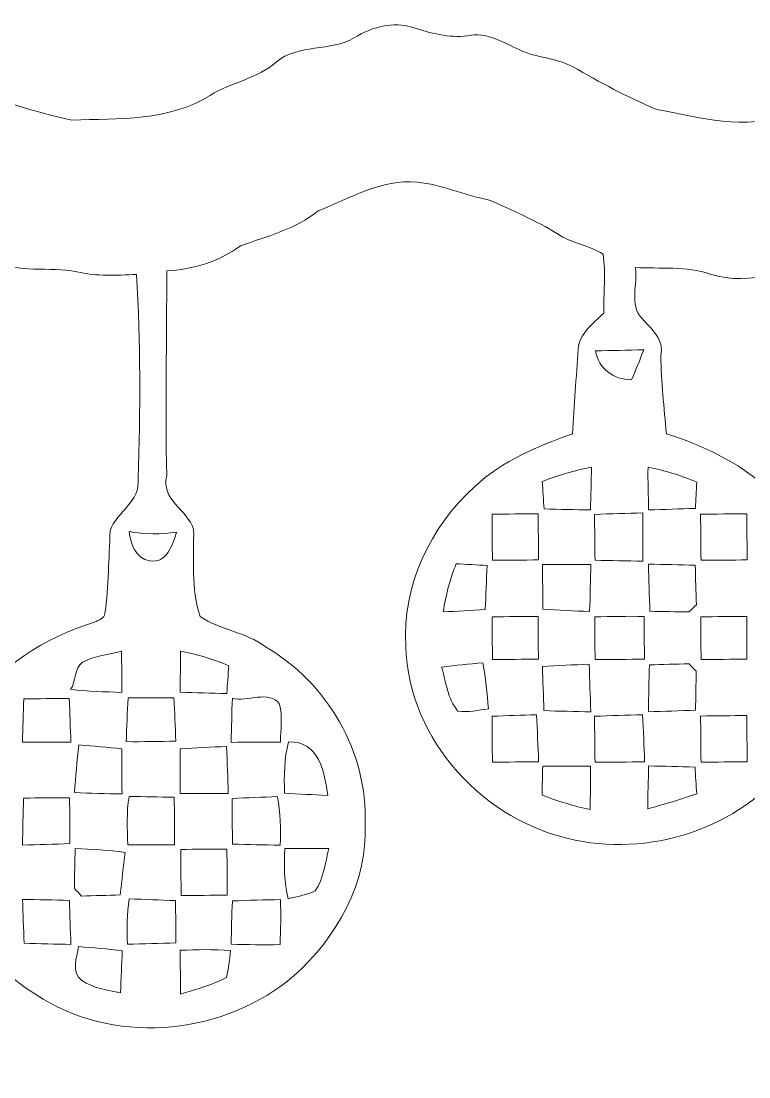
# Model space of a CAD drawing. Header units: centimetres. Extents: x -14.6 to 14.6, y -16.4 to 16.4.
# Drawn here: x -7.54 to -0.04, y 5.47 to 16.35 of the extents above; entities that cross this region are included whole.
import ezdxf

# ---------------------------------------------------------------- set-up
doc = ezdxf.new("R2010")
doc.units = ezdxf.units.CM
doc.header["$MEASUREMENT"] = 0
doc.layers.add('Layer 1', color=7, linetype='Continuous')

msp = doc.modelspace()

# ---------------------------------------------------------------- linework, layer by layer
at = {"layer": 'Layer 1', "color": 251, "lineweight": 9}
for points, knots in [([(-4.10456, 16.1846), (-3.92746, 16.29361), (-3.70768, 16.35499), (-3.50342, 16.29008), (-3.50342, 16.29008), (-3.32104, 16.23011), (-3.13301, 16.17931), (-2.93863, 16.20365), (-2.93863, 16.20365), (-2.73895, 16.24881), (-2.57068, 16.13415), (-2.39958, 16.05725), (-2.39958, 16.05725), (-2.22637, 15.97576), (-2.02458, 15.97717), (-1.85525, 15.88544), (-1.85525, 15.88544), (-1.57338, 15.72564), (-1.28763, 15.56794), (-0.98776, 15.44482), (-0.98776, 15.44482), (-0.55279, 15.36686), (-0.06349, 15.21023), (0.36126, 15.41166), (0.36126, 15.41166), (0.60573, 15.48575), (0.86714, 15.49562), (1.10703, 15.59123), (1.10703, 15.59123), (1.36138, 15.66919), (1.55012, 15.88192), (1.81188, 15.94295), (1.81188, 15.94295), (2.0306, 15.98316), (2.22145, 16.10064), (2.42854, 16.17437), (2.42854, 16.17437), (2.59152, 16.22976), (2.7672, 16.21035), (2.92983, 16.1652), (2.92983, 16.1652), (3.10305, 16.11546), (3.27556, 16.20682), (3.44877, 16.20824), (3.44877, 16.20824), (3.61563, 16.22376), (3.75604, 16.10911), (3.9102, 16.06395), (3.9102, 16.06395), (4.12751, 16.00468), (4.37305, 16.02585), (4.56637, 15.89109), (4.56637, 15.89109), (4.70042, 15.82159), (4.79638, 15.69177), (4.94314, 15.64485), (4.94314, 15.64485), (5.42538, 15.49174), (5.90163, 15.20635), (6.42445, 15.29207), (6.42445, 15.29207), (6.84496, 15.25044), (7.24889, 15.40284), (7.60943, 15.60463), (7.60943, 15.60463), (7.92552, 15.68013), (8.11249, 15.98069), (8.42082, 16.0703), (8.42082, 16.0703), (8.62684, 16.11651), (8.85191, 16.09006), (9.04559, 16.18919), (9.04559, 16.18919), (9.25337, 16.29079), (9.50138, 16.30772), (9.71093, 16.20118), (9.71093, 16.20118), (9.95399, 16.07912), (10.24362, 16.21564), (10.4828, 16.08018), (10.4828, 16.08018), (10.69271, 15.95177), (10.93224, 15.90908), (11.16649, 15.85264), (11.16649, 15.85264), (11.46811, 15.66813), (11.78702, 15.51291), (12.1144, 15.37921), (12.1144, 15.37921), (12.482, 15.31677), (12.85347, 15.17283), (13.23094, 15.2642), (13.23094, 15.2642), (13.46448, 15.39544), (13.74917, 15.50974), (14.01482, 15.39402), (14.01482, 15.39402), (14.38876, 15.2388), (14.63182, 14.7943), (14.50941, 14.39919), (14.50941, 14.39919), (14.42333, 14.06441), (14.10689, 13.7716), (13.74529, 13.80652), (13.74529, 13.80652), (13.58866, 13.82099), (13.43908, 13.77901), (13.30432, 13.70422), (13.30432, 13.70422), (13.11453, 13.60474), (12.88522, 13.59627), (12.68731, 13.676), (12.68731, 13.676), (12.42837, 13.78148), (12.14686, 13.70634), (11.87769, 13.74267), (11.87769, 13.74267), (11.88051, 12.92176), (11.86887, 12.10049), (11.87522, 11.27922), (11.87522, 11.27922), (11.79831, 11.00723), (12.09888, 10.88517), (12.15779, 10.65763), (12.15779, 10.65763), (12.15391, 10.35107), (12.17296, 10.04556), (12.22129, 9.74217), (12.22129, 9.74217), (12.77269, 9.59118), (13.30115, 9.27157), (13.60171, 8.7738), (13.60171, 8.7738), (14.12559, 8.03437), (14.02681, 6.94253), (13.41756, 6.28178), (13.41756, 6.28178), (12.96354, 5.7385), (12.22376, 5.46686), (11.52456, 5.53565), (11.52456, 5.53565), (10.48951, 5.59739), (9.55182, 6.50826), (9.53172, 7.55777), (9.53172, 7.55777), (9.45058, 8.57977), (10.26055, 9.53262), (11.24339, 9.733), (11.24339, 9.733), (11.2755, 10.02475), (11.31183, 10.3172), (11.30584, 10.61106), (11.30584, 10.61106), (11.30689, 10.85342), (11.63427, 10.95185), (11.58665, 11.21043), (11.58665, 11.21043), (11.61275, 12.10331), (11.58559, 12.9969), (11.5937, 13.88978), (11.5937, 13.88978), (11.12169, 13.99244), (10.75021, 14.32052), (10.30218, 14.48351), (10.30218, 14.48351), (9.99315, 14.54842), (9.69258, 14.68036), (9.36979, 14.65072), (9.36979, 14.65072), (9.11897, 14.6733), (8.90659, 14.51631), (8.68858, 14.4193), (8.68858, 14.4193), (8.48679, 14.31876), (8.34003, 14.11626), (8.11108, 14.07076), (8.11108, 14.07076), (7.92622, 14.03371), (7.71174, 13.99985), (7.58438, 13.84498), (7.58438, 13.84498), (7.50959, 13.67071), (7.56004, 13.46715), (7.53711, 13.28336), (7.53711, 13.28336), (7.66799, 13.16729), (7.85673, 13.03782), (7.8345, 12.83568), (7.8345, 12.83568), (7.8024, 12.56545), (7.79534, 12.27688), (7.8853, 12.019), (7.8853, 12.019), (8.3425, 11.86766), (8.79829, 11.64364), (9.10591, 11.26053), (9.10591, 11.26053), (9.47315, 10.8446), (9.62309, 10.27487), (9.5864, 9.72771), (9.5864, 9.72771), (9.49644, 8.70853), (8.57639, 7.84564), (7.55651, 7.80824), (7.55651, 7.80824), (6.72819, 7.72076), (5.86565, 8.15432), (5.46137, 8.88527), (5.46137, 8.88527), (5.0271, 9.57778), (5.10189, 10.53239), (5.60001, 11.17339), (5.60001, 11.17339), (5.91292, 11.60872), (6.39729, 11.88001), (6.90493, 12.02394), (6.90493, 12.02394), (6.92151, 12.32697), (6.92927, 12.63072), (6.95538, 12.93305), (6.95538, 12.93305), (7.01359, 13.08756), (7.16952, 13.18599), (7.22949, 13.34086), (7.22949, 13.34086), (7.25348, 13.47068), (7.23831, 13.60438), (7.2369, 13.73526), (7.2369, 13.73526), (7.01606, 13.78077), (6.7924, 13.77407), (6.58002, 13.69787), (6.58002, 13.69787), (6.40293, 13.61144), (6.22619, 13.70351), (6.05262, 13.74197), (6.05262, 13.74197), (5.87059, 13.79241), (5.68291, 13.70775), (5.50052, 13.73526), (5.50052, 13.73526), (5.34389, 13.78606), (5.19996, 13.86579), (5.04932, 13.92964), (5.04932, 13.92964), (4.90115, 13.98997), (4.73041, 13.97268), (4.5893, 14.05347), (4.5893, 14.05347), (4.35435, 14.20516), (4.10599, 14.33181), (3.85058, 14.44435), (3.85058, 14.44435), (3.63327, 14.56006), (3.37998, 14.55688), (3.1415, 14.59075), (3.1415, 14.59075), (3.11822, 13.46327), (3.12421, 12.33544), (3.1295, 11.20832), (3.1295, 11.20832), (3.13974, 11.00335), (3.40749, 10.91234), (3.41279, 10.70243), (3.41279, 10.70243), (3.39621, 10.4121), (3.41808, 10.12317), (3.44912, 9.83425), (3.44912, 9.83425), (3.86963, 9.68079), (4.29896, 9.50052), (4.60447, 9.15938), (4.60447, 9.15938), (5.16503, 8.60587), (5.3259, 7.71864), (5.05532, 6.98733), (5.05532, 6.98733), (4.75687, 6.20452), (3.96594, 5.63408), (3.12704, 5.60691), (3.12704, 5.60691), (2.14702, 5.4972), (1.15219, 6.1703), (0.86432, 7.10798), (0.86432, 7.10798), (0.74332, 7.5486), (0.74296, 8.02944), (0.90101, 8.46053), (0.90101, 8.46053), (1.10809, 8.93325), (1.46016, 9.35659), (1.92971, 9.58519), (1.92971, 9.58519), (2.11209, 9.69525), (2.32976, 9.73194), (2.5072, 9.84977), (2.5072, 9.84977), (2.54248, 10.14892), (2.59152, 10.45161), (2.53155, 10.75182), (2.53155, 10.75182), (2.65678, 10.92151), (2.87939, 11.07073), (2.83917, 11.31591), (2.83917, 11.31591), (2.8554, 12.39929), (2.8494, 13.48338), (2.83494, 14.56676), (2.83494, 14.56676), (2.47757, 14.59675), (2.19711, 14.34275), (1.89619, 14.19846), (1.89619, 14.19846), (1.59034, 13.95575), (1.18041, 14.00972), (0.82904, 13.88167), (0.82904, 13.88167), (0.4117, 13.81605), (-0.01233, 13.6065), (-0.43602, 13.74691), (-0.43602, 13.74691), (-0.68473, 13.82981), (-0.95037, 13.80053), (-1.20825, 13.81287), (-1.20825, 13.81287), (-1.17897, 13.64636), (-1.27457, 13.4287), (-1.14193, 13.29217), (-1.14193, 13.29217), (-1.04562, 13.1807), (-0.90451, 13.07557), (-0.94543, 12.902), (-0.94543, 12.902), (-0.94049, 12.63354), (-0.91156, 12.36649), (-0.88687, 12.09873), (-0.88687, 12.09873), (-0.37111, 11.9368), (0.13266, 11.66552), (0.4431, 11.20761), (0.4431, 11.20761), (0.98003, 10.51864), (0.97086, 9.47194), (0.44134, 8.7805), (0.44134, 8.7805), (-0.0462, 8.06718), (-0.9927, 7.7324), (-1.82808, 7.90949), (-1.82808, 7.90949), (-2.76259, 8.09117), (-3.54787, 8.94031), (-3.57645, 9.9048), (-3.57645, 9.9048), (-3.61208, 10.52887), (-3.32456, 11.14411), (-2.86207, 11.55545), (-2.86207, 11.55545), (-2.5802, 11.82286), (-2.21508, 11.96926), (-1.85595, 12.09979), (-1.85595, 12.09979), (-1.83796, 12.39153), (-1.81609, 12.68257), (-1.79915, 12.97432), (-1.79915, 12.97432), (-1.78469, 13.13695), (-1.6404, 13.23891), (-1.53281, 13.34403), (-1.53281, 13.34403), (-1.53633, 13.54582), (-1.51164, 13.75043), (-1.53986, 13.95116), (-1.53986, 13.95116), (-1.68556, 14.04324), (-1.86512, 14.06441), (-2.01011, 14.16036), (-2.01011, 14.16036), (-2.23625, 14.30006), (-2.48072, 14.40766), (-2.72414, 14.51279), (-2.72414, 14.51279), (-2.97214, 14.55547), (-3.20603, 14.67224), (-3.45721, 14.69341), (-3.45721, 14.69341), (-3.8301, 14.72763), (-4.14795, 14.52831), (-4.47815, 14.39778), (-4.47815, 14.39778), (-4.71204, 14.20763), (-5.00555, 14.13919), (-5.28143, 14.03618), (-5.28143, 14.03618), (-5.50332, 13.87355), (-5.76896, 13.79382), (-6.0406, 13.77971), (-6.0406, 13.77971), (-6.04131, 13.07557), (-6.05718, 12.37142), (-6.04201, 11.66763), (-6.04201, 11.66763), (-6.10551, 11.41751), (-5.82788, 11.31733), (-5.76402, 11.11518), (-5.76402, 11.11518), (-5.75908, 10.81673), (-5.79366, 10.49994), (-5.69664, 10.21454), (-5.69664, 10.21454), (-5.4938, 10.07484), (-5.22321, 10.05579), (-5.02249, 9.90269), (-5.02249, 9.90269), (-4.38466, 9.53403), (-3.96415, 8.81296), (-3.9959, 8.07142), (-3.9959, 8.07142), (-3.96309, 7.46817), (-4.29223, 6.9009), (-4.73003, 6.50932), (-4.73003, 6.50932), (-5.43135, 5.90924), (-6.52038, 5.78789), (-7.3166, 6.26943), (-7.3166, 6.26943), (-7.84083, 6.57105), (-8.25534, 7.09281), (-8.35623, 7.69712), (-8.35623, 7.69712), (-8.4776, 8.22276), (-8.36541, 8.79426), (-8.05285, 9.23347), (-8.05285, 9.23347), (-7.79003, 9.70901), (-7.28943, 9.99688), (-6.78567, 10.15704), (-6.78567, 10.15704), (-6.74333, 10.17856), (-6.68125, 10.19161), (-6.67842, 10.24911), (-6.67842, 10.24911), (-6.63715, 10.53063), (-6.64244, 10.81638), (-6.62374, 11.09966), (-6.62374, 11.09966), (-6.56165, 11.2951), (-6.30518, 11.40058), (-6.33729, 11.63482), (-6.33729, 11.63482), (-6.31365, 12.33685), (-6.30906, 13.0417), (-6.35457, 13.74302), (-6.35457, 13.74302), (-6.55954, 13.73209), (-6.76662, 13.72115), (-6.9677, 13.76948), (-6.9677, 13.76948), (-7.25557, 13.83298), (-7.5773, 13.73385), (-7.83659, 13.90495), (-7.83659, 13.90495), (-8.08495, 14.05347), (-8.40739, 14.00443), (-8.63352, 14.19987), (-8.63352, 14.19987), (-8.80391, 14.34275), (-9.00676, 14.43235), (-9.21278, 14.51032), (-9.21278, 14.51032), (-9.43432, 14.62074), (-9.68726, 14.60945), (-9.92257, 14.67083), (-9.92257, 14.67083), (-10.08627, 14.71528), (-10.24536, 14.63802), (-10.39247, 14.57558), (-10.39247, 14.57558), (-10.38859, 14.32476), (-10.39564, 14.07287), (-10.37484, 13.82275), (-10.37484, 13.82275), (-10.33108, 13.67776), (-10.16775, 13.60121), (-10.13106, 13.45163), (-10.13106, 13.45163), (-10.09155, 13.1433), (-10.09472, 12.8318), (-10.06015, 12.52312), (-10.06015, 12.52312), (-9.70067, 12.37213), (-9.32038, 12.23737), (-9.03463, 11.96009), (-9.03463, 11.96009), (-8.32554, 11.35472), (-8.10259, 10.2216), (-8.59083, 9.41479), (-8.59083, 9.41479), (-8.9609, 8.70289), (-9.76417, 8.26227), (-10.56005, 8.28202), (-10.56005, 8.28202), (-11.59298, 8.25804), (-12.58852, 9.06166), (-12.72681, 10.09707), (-12.72681, 10.09707), (-12.88556, 10.98889), (-12.35745, 11.92234), (-11.54641, 12.29911), (-11.54641, 12.29911), (-11.37708, 12.38095), (-11.19857, 12.44163), (-11.02642, 12.51747), (-11.02642, 12.51747), (-10.99996, 12.81981), (-10.98973, 13.1239), (-10.96433, 13.42623), (-10.96433, 13.42623), (-10.90118, 13.60509), (-10.68387, 13.71339), (-10.70998, 13.92788), (-10.70998, 13.92788), (-10.70045, 14.11027), (-10.69975, 14.29336), (-10.72056, 14.47469), (-10.72056, 14.47469), (-10.93964, 14.40695), (-11.14142, 14.29759), (-11.33192, 14.17059), (-11.33192, 14.17059), (-11.5577, 14.02489), (-11.84416, 14.05382), (-12.08052, 13.93494), (-12.08052, 13.93494), (-12.28654, 13.83016), (-12.51902, 13.78747), (-12.74868, 13.79947), (-12.74868, 13.79947), (-12.97481, 13.79982), (-13.20271, 13.67494), (-13.42284, 13.77795), (-13.42284, 13.77795), (-13.80525, 13.89789), (-14.02397, 14.31311), (-13.97564, 14.69835), (-13.97564, 14.69835), (-13.89591, 15.05924), (-13.58053, 15.40531), (-13.18154, 15.36298), (-13.18154, 15.36298), (-12.89649, 15.34922), (-12.61851, 15.42366), (-12.34122, 15.47622), (-12.34122, 15.47622), (-11.99832, 15.61663), (-11.67553, 15.80078), (-11.34357, 15.96306), (-11.34357, 15.96306), (-11.1005, 15.99445), (-10.88531, 16.10593), (-10.67329, 16.21988), (-10.67329, 16.21988), (-10.33533, 16.26327), (-9.99172, 16.20647), (-9.65199, 16.24881), (-9.65199, 16.24881), (-9.42833, 16.27209), (-9.23677, 16.14474), (-9.03428, 16.07806), (-9.03428, 16.07806), (-8.88047, 16.04278), (-8.71183, 16.06077), (-8.5679, 15.98563), (-8.5679, 15.98563), (-8.11987, 15.63815), (-7.56883, 15.45082), (-7.01921, 15.33476), (-7.01921, 15.33476), (-6.54013, 15.35275), (-6.01555, 15.31994), (-5.59363, 15.58946), (-5.59363, 15.58946), (-5.37668, 15.72669), (-5.10645, 15.7595), (-4.91136, 15.93307), (-4.91136, 15.93307), (-4.68488, 16.12533), (-4.3515, 16.03432), (-4.10456, 16.1846), (-4.10456, 16.1846), (-4.10456, 16.1846), (-4.10456, 16.1846), (-4.10456, 16.1846)], [0, 0, 0, 0, 0.00671141, 0.00671141, 0.00671141, 0.00671141, 0.01342282, 0.01342282, 0.01342282, 0.01342282, 0.02013423, 0.02013423, 0.02013423, 0.02013423, 0.02684564, 0.02684564, 0.02684564, 0.02684564, 0.03355705, 0.03355705, 0.03355705, 0.03355705, 0.04026846, 0.04026846, 0.04026846, 0.04026846, 0.04697987, 0.04697987, 0.04697987, 0.04697987, 0.05369128, 0.05369128, 0.05369128, 0.05369128, 0.06040268, 0.06040268, 0.06040268, 0.06040268, 0.06711409, 0.06711409, 0.06711409, 0.06711409, 0.0738255, 0.0738255, 0.0738255, 0.0738255, 0.08053691, 0.08053691, 0.08053691, 0.08053691, 0.08724832, 0.08724832, 0.08724832, 0.08724832, 0.09395973, 0.09395973, 0.09395973, 0.09395973, 0.10067114, 0.10067114, 0.10067114, 0.10067114, 0.10738255, 0.10738255, 0.10738255, 0.10738255, 0.11409396, 0.11409396, 0.11409396, 0.11409396, 0.12080537, 0.12080537, 0.12080537, 0.12080537, 0.12751678, 0.12751678, 0.12751678, 0.12751678, 0.13422819, 0.13422819, 0.13422819, 0.13422819, 0.1409396, 0.1409396, 0.1409396, 0.1409396, 0.14765101, 0.14765101, 0.14765101, 0.14765101, 0.15436242, 0.15436242, 0.15436242, 0.15436242, 0.16107383, 0.16107383, 0.16107383, 0.16107383, 0.16778523, 0.16778523, 0.16778523, 0.16778523, 0.17449664, 0.17449664, 0.17449664, 0.17449664, 0.18120805, 0.18120805, 0.18120805, 0.18120805, 0.18791946, 0.18791946, 0.18791946, 0.18791946, 0.19463087, 0.19463087, 0.19463087, 0.19463087, 0.20134228, 0.20134228, 0.20134228, 0.20134228, 0.20805369, 0.20805369, 0.20805369, 0.20805369, 0.2147651, 0.2147651, 0.2147651, 0.2147651, 0.22147651, 0.22147651, 0.22147651, 0.22147651, 0.22818792, 0.22818792, 0.22818792, 0.22818792, 0.23489933, 0.23489933, 0.23489933, 0.23489933, 0.24161074, 0.24161074, 0.24161074, 0.24161074, 0.24832215, 0.24832215, 0.24832215, 0.24832215, 0.25503356, 0.25503356, 0.25503356, 0.25503356, 0.26174497, 0.26174497, 0.26174497, 0.26174497, 0.26845638, 0.26845638, 0.26845638, 0.26845638, 0.27516779, 0.27516779, 0.27516779, 0.27516779, 0.28187919, 0.28187919, 0.28187919, 0.28187919, 0.2885906, 0.2885906, 0.2885906, 0.2885906, 0.29530201, 0.29530201, 0.29530201, 0.29530201, 0.30201342, 0.30201342, 0.30201342, 0.30201342, 0.30872483, 0.30872483, 0.30872483, 0.30872483, 0.31543624, 0.31543624, 0.31543624, 0.31543624, 0.32214765, 0.32214765, 0.32214765, 0.32214765, 0.32885906, 0.32885906, 0.32885906, 0.32885906, 0.33557047, 0.33557047, 0.33557047, 0.33557047, 0.34228188, 0.34228188, 0.34228188, 0.34228188, 0.34899329, 0.34899329, 0.34899329, 0.34899329, 0.3557047, 0.3557047, 0.3557047, 0.3557047, 0.36241611, 0.36241611, 0.36241611, 0.36241611, 0.36912752, 0.36912752, 0.36912752, 0.36912752, 0.37583893, 0.37583893, 0.37583893, 0.37583893, 0.38255034, 0.38255034, 0.38255034, 0.38255034, 0.38926174, 0.38926174, 0.38926174, 0.38926174, 0.39597315, 0.39597315, 0.39597315, 0.39597315, 0.40268456, 0.40268456, 0.40268456, 0.40268456, 0.40939597, 0.40939597, 0.40939597, 0.40939597, 0.41610738, 0.41610738, 0.41610738, 0.41610738, 0.42281879, 0.42281879, 0.42281879, 0.42281879, 0.4295302, 0.4295302, 0.4295302, 0.4295302, 0.43624161, 0.43624161, 0.43624161, 0.43624161, 0.44295302, 0.44295302, 0.44295302, 0.44295302, 0.44966443, 0.44966443, 0.44966443, 0.44966443, 0.45637584, 0.45637584, 0.45637584, 0.45637584, 0.46308725, 0.46308725, 0.46308725, 0.46308725, 0.46979866, 0.46979866, 0.46979866, 0.46979866, 0.47651007, 0.47651007, 0.47651007, 0.47651007, 0.48322148, 0.48322148, 0.48322148, 0.48322148, 0.48993289, 0.48993289, 0.48993289, 0.48993289, 0.4966443, 0.4966443, 0.4966443, 0.4966443, 0.5033557, 0.5033557, 0.5033557, 0.5033557, 0.51006711, 0.51006711, 0.51006711, 0.51006711, 0.51677852, 0.51677852, 0.51677852, 0.51677852, 0.52348993, 0.52348993, 0.52348993, 0.52348993, 0.53020134, 0.53020134, 0.53020134, 0.53020134, 0.53691275, 0.53691275, 0.53691275, 0.53691275, 0.54362416, 0.54362416, 0.54362416, 0.54362416, 0.55033557, 0.55033557, 0.55033557, 0.55033557, 0.55704698, 0.55704698, 0.55704698, 0.55704698, 0.56375839, 0.56375839, 0.56375839, 0.56375839, 0.5704698, 0.5704698, 0.5704698, 0.5704698, 0.57718121, 0.57718121, 0.57718121, 0.57718121, 0.58389262, 0.58389262, 0.58389262, 0.58389262, 0.59060403, 0.59060403, 0.59060403, 0.59060403, 0.59731544, 0.59731544, 0.59731544, 0.59731544, 0.60402685, 0.60402685, 0.60402685, 0.60402685, 0.61073826, 0.61073826, 0.61073826, 0.61073826, 0.61744966, 0.61744966, 0.61744966, 0.61744966, 0.62416107, 0.62416107, 0.62416107, 0.62416107, 0.63087248, 0.63087248, 0.63087248, 0.63087248, 0.63758389, 0.63758389, 0.63758389, 0.63758389, 0.6442953, 0.6442953, 0.6442953, 0.6442953, 0.65100671, 0.65100671, 0.65100671, 0.65100671, 0.65771812, 0.65771812, 0.65771812, 0.65771812, 0.66442953, 0.66442953, 0.66442953, 0.66442953, 0.67114094, 0.67114094, 0.67114094, 0.67114094, 0.67785235, 0.67785235, 0.67785235, 0.67785235, 0.68456376, 0.68456376, 0.68456376, 0.68456376, 0.69127517, 0.69127517, 0.69127517, 0.69127517, 0.69798658, 0.69798658, 0.69798658, 0.69798658, 0.70469799, 0.70469799, 0.70469799, 0.70469799, 0.7114094, 0.7114094, 0.7114094, 0.7114094, 0.71812081, 0.71812081, 0.71812081, 0.71812081, 0.72483221, 0.72483221, 0.72483221, 0.72483221, 0.73154362, 0.73154362, 0.73154362, 0.73154362, 0.73825503, 0.73825503, 0.73825503, 0.73825503, 0.74496644, 0.74496644, 0.74496644, 0.74496644, 0.75167785, 0.75167785, 0.75167785, 0.75167785, 0.75838926, 0.75838926, 0.75838926, 0.75838926, 0.76510067, 0.76510067, 0.76510067, 0.76510067, 0.77181208, 0.77181208, 0.77181208, 0.77181208, 0.77852349, 0.77852349, 0.77852349, 0.77852349, 0.7852349, 0.7852349, 0.7852349, 0.7852349, 0.79194631, 0.79194631, 0.79194631, 0.79194631, 0.79865772, 0.79865772, 0.79865772, 0.79865772, 0.80536913, 0.80536913, 0.80536913, 0.80536913, 0.81208054, 0.81208054, 0.81208054, 0.81208054, 0.81879195, 0.81879195, 0.81879195, 0.81879195, 0.82550336, 0.82550336, 0.82550336, 0.82550336, 0.83221477, 0.83221477, 0.83221477, 0.83221477, 0.83892617, 0.83892617, 0.83892617, 0.83892617, 0.84563758, 0.84563758, 0.84563758, 0.84563758, 0.85234899, 0.85234899, 0.85234899, 0.85234899, 0.8590604, 0.8590604, 0.8590604, 0.8590604, 0.86577181, 0.86577181, 0.86577181, 0.86577181, 0.87248322, 0.87248322, 0.87248322, 0.87248322, 0.87919463, 0.87919463, 0.87919463, 0.87919463, 0.88590604, 0.88590604, 0.88590604, 0.88590604, 0.89261745, 0.89261745, 0.89261745, 0.89261745, 0.89932886, 0.89932886, 0.89932886, 0.89932886, 0.90604027, 0.90604027, 0.90604027, 0.90604027, 0.91275168, 0.91275168, 0.91275168, 0.91275168, 0.91946309, 0.91946309, 0.91946309, 0.91946309, 0.9261745, 0.9261745, 0.9261745, 0.9261745, 0.93288591, 0.93288591, 0.93288591, 0.93288591, 0.93959732, 0.93959732, 0.93959732, 0.93959732, 0.94630872, 0.94630872, 0.94630872, 0.94630872, 0.95302013, 0.95302013, 0.95302013, 0.95302013, 0.95973154, 0.95973154, 0.95973154, 0.95973154, 0.96644295, 0.96644295, 0.96644295, 0.96644295, 0.97315436, 0.97315436, 0.97315436, 0.97315436, 0.97986577, 0.97986577, 0.97986577, 0.97986577, 0.98657718, 0.98657718, 0.98657718, 0.98657718, 1, 1, 1, 1]), ([(-1.61853, 12.95457), (-1.58502, 12.77289), (-1.43826, 12.65717), (-1.24847, 12.65576), (-1.24847, 12.65576), (-1.20225, 12.75772), (-1.15886, 12.86108), (-1.12182, 12.96656), (-1.12182, 12.96656), (-1.28727, 12.95809), (-1.45308, 12.95915), (-1.61853, 12.95457), (-1.61853, 12.95457), (-1.61853, 12.95457), (-1.61853, 12.95457), (-1.61853, 12.95457)], [0, 0, 0, 0, 0.2, 0.2, 0.2, 0.2, 0.4, 0.4, 0.4, 0.4, 0.6, 0.6, 0.6, 0.6, 1, 1, 1, 1]), ([(-2.16816, 11.6066), (-2.16181, 11.51276), (-2.15546, 11.41892), (-2.1484, 11.32473), (-2.1484, 11.32473), (-1.98895, 11.31874), (-1.8302, 11.31697), (-1.67004, 11.31344), (-1.67004, 11.31344), (-1.66686, 11.4602), (-1.66051, 11.60696), (-1.66086, 11.75371), (-1.66086, 11.75371), (-1.83478, 11.72126), (-2.00412, 11.67187), (-2.16816, 11.6066), (-2.16816, 11.6066), (-2.16816, 11.6066), (-2.16816, 11.6066), (-2.16816, 11.6066)], [0, 0, 0, 0, 0.16666667, 0.16666667, 0.16666667, 0.16666667, 0.33333333, 0.33333333, 0.33333333, 0.33333333, 0.5, 0.5, 0.5, 0.5, 0.66666667, 0.66666667, 0.66666667, 0.66666667, 1, 1, 1, 1]), ([(-1.07702, 11.75512), (-1.07878, 11.60801), (-1.07349, 11.46126), (-1.07067, 11.3138), (-1.07067, 11.3138), (-0.90945, 11.31874), (-0.74893, 11.32403), (-0.58701, 11.32967), (-0.58701, 11.32967), (-0.58313, 11.41998), (-0.5789, 11.50994), (-0.57501, 11.5999), (-0.57501, 11.5999), (-0.73623, 11.6694), (-0.90451, 11.72231), (-1.07702, 11.75512), (-1.07702, 11.75512), (-1.07702, 11.75512), (-1.07702, 11.75512), (-1.07702, 11.75512)], [0, 0, 0, 0, 0.16666667, 0.16666667, 0.16666667, 0.16666667, 0.33333333, 0.33333333, 0.33333333, 0.33333333, 0.5, 0.5, 0.5, 0.5, 0.66666667, 0.66666667, 0.66666667, 0.66666667, 1, 1, 1, 1]), ([(-2.68604, 11.26935), (-2.68604, 11.11095), (-2.68427, 10.95291), (-2.68145, 10.79416), (-2.68145, 10.79416), (-2.52341, 10.79451), (-2.36536, 10.79698), (-2.20626, 10.79874), (-2.20626, 10.79874), (-2.20661, 10.95714), (-2.20943, 11.11554), (-2.21085, 11.27393), (-2.21085, 11.27393), (-2.36924, 11.27358), (-2.52799, 11.27182), (-2.68604, 11.26935), (-2.68604, 11.26935), (-2.68604, 11.26935), (-2.68604, 11.26935), (-2.68604, 11.26935)], [0, 0, 0, 0, 0.16666667, 0.16666667, 0.16666667, 0.16666667, 0.33333333, 0.33333333, 0.33333333, 0.33333333, 0.5, 0.5, 0.5, 0.5, 0.66666667, 0.66666667, 0.66666667, 0.66666667, 1, 1, 1, 1]), ([(-1.6277, 11.26758), (-1.6277, 11.11024), (-1.62594, 10.95326), (-1.62347, 10.79592), (-1.62347, 10.79592), (-1.45872, 10.78957), (-1.29503, 10.78886), (-1.12958, 10.78604), (-1.12958, 10.78604), (-1.12852, 10.95149), (-1.12888, 11.11695), (-1.13064, 11.2824), (-1.13064, 11.2824), (-1.29645, 11.27852), (-1.4626, 11.27358), (-1.6277, 11.26758), (-1.6277, 11.26758), (-1.6277, 11.26758), (-1.6277, 11.26758), (-1.6277, 11.26758)], [0, 0, 0, 0, 0.16666667, 0.16666667, 0.16666667, 0.16666667, 0.33333333, 0.33333333, 0.33333333, 0.33333333, 0.5, 0.5, 0.5, 0.5, 0.66666667, 0.66666667, 0.66666667, 0.66666667, 1, 1, 1, 1]), ([(-0.53409, 11.26935), (-0.53409, 11.11095), (-0.53233, 10.95291), (-0.52951, 10.79416), (-0.52951, 10.79416), (-0.37146, 10.79451), (-0.21342, 10.79698), (-0.05431, 10.79874), (-0.05431, 10.79874), (-0.05467, 10.95714), (-0.05749, 11.11554), (-0.0589, 11.27393), (-0.0589, 11.27393), (-0.2173, 11.27358), (-0.37605, 11.27182), (-0.53409, 11.26935), (-0.53409, 11.26935), (-0.53409, 11.26935), (-0.53409, 11.26935), (-0.53409, 11.26935)], [0, 0, 0, 0, 0.16666667, 0.16666667, 0.16666667, 0.16666667, 0.33333333, 0.33333333, 0.33333333, 0.33333333, 0.5, 0.5, 0.5, 0.5, 0.66666667, 0.66666667, 0.66666667, 0.66666667, 1, 1, 1, 1]), ([(-6.43042, 11.08978), (-6.41066, 10.9649), (-6.3648, 10.80827), (-6.21664, 10.78992), (-6.21664, 10.78992), (-6.04413, 10.75429), (-5.9764, 10.96172), (-5.93971, 11.0859), (-5.93971, 11.0859), (-6.10269, 11.0605), (-6.26814, 11.06121), (-6.43042, 11.08978), (-6.43042, 11.08978), (-6.43042, 11.08978), (-6.43042, 11.08978), (-6.43042, 11.08978)], [0, 0, 0, 0, 0.2, 0.2, 0.2, 0.2, 0.4, 0.4, 0.4, 0.4, 0.6, 0.6, 0.6, 0.6, 1, 1, 1, 1]), ([(-3.0561, 10.75853), (-3.11819, 10.59872), (-3.16581, 10.43397), (-3.18945, 10.26358), (-3.18945, 10.26358), (-3.04516, 10.26569), (-2.90158, 10.27663), (-2.7573, 10.28651), (-2.7573, 10.28651), (-2.74918, 10.43785), (-2.74319, 10.58954), (-2.73719, 10.74089), (-2.73719, 10.74089), (-2.84232, 10.74724), (-2.95274, 10.75429), (-3.0561, 10.75853), (-3.0561, 10.75853), (-3.0561, 10.75853), (-3.0561, 10.75853), (-3.0561, 10.75853)], [0, 0, 0, 0, 0.16666667, 0.16666667, 0.16666667, 0.16666667, 0.33333333, 0.33333333, 0.33333333, 0.33333333, 0.5, 0.5, 0.5, 0.5, 0.66666667, 0.66666667, 0.66666667, 0.66666667, 1, 1, 1, 1]), ([(-2.16428, 10.75182), (-2.16357, 10.59731), (-2.16357, 10.44349), (-2.16216, 10.28898), (-2.16216, 10.28898), (-2.0013, 10.27875), (-1.84113, 10.27275), (-1.67956, 10.26675), (-1.67956, 10.26675), (-1.67251, 10.42832), (-1.6711, 10.59025), (-1.66686, 10.75147), (-1.66686, 10.75147), (-1.83267, 10.75253), (-1.99918, 10.75217), (-2.16428, 10.75182), (-2.16428, 10.75182), (-2.16428, 10.75182), (-2.16428, 10.75182), (-2.16428, 10.75182)], [0, 0, 0, 0, 0.16666667, 0.16666667, 0.16666667, 0.16666667, 0.33333333, 0.33333333, 0.33333333, 0.33333333, 0.5, 0.5, 0.5, 0.5, 0.66666667, 0.66666667, 0.66666667, 0.66666667, 1, 1, 1, 1]), ([(-1.07278, 10.75464), (-1.0682, 10.59237), (-1.06361, 10.43044), (-1.05691, 10.26816), (-1.05691, 10.26816), (-0.92356, 10.26569), (-0.78986, 10.26358), (-0.6558, 10.26181), (-0.6558, 10.26181), (-0.6304, 10.28651), (-0.60465, 10.31085), (-0.57854, 10.33519), (-0.57854, 10.33519), (-0.58242, 10.47136), (-0.58595, 10.60718), (-0.58948, 10.743), (-0.58948, 10.743), (-0.7507, 10.74935), (-0.91227, 10.75147), (-1.07278, 10.75464), (-1.07278, 10.75464), (-1.07278, 10.75464), (-1.07278, 10.75464), (-1.07278, 10.75464)], [0, 0, 0, 0, 0.14285714, 0.14285714, 0.14285714, 0.14285714, 0.28571429, 0.28571429, 0.28571429, 0.28571429, 0.42857143, 0.42857143, 0.42857143, 0.42857143, 0.57142857, 0.57142857, 0.57142857, 0.57142857, 0.71428571, 0.71428571, 0.71428571, 0.71428571, 1, 1, 1, 1]), ([(-2.68427, 10.21137), (-2.68463, 10.06461), (-2.68357, 9.91821), (-2.6811, 9.77145), (-2.6811, 9.77145), (-2.52341, 9.77145), (-2.36642, 9.77392), (-2.20802, 9.77533), (-2.20802, 9.77533), (-2.20838, 9.92209), (-2.20979, 10.06884), (-2.2112, 10.21525), (-2.2112, 10.21525), (-2.36889, 10.2156), (-2.52729, 10.21348), (-2.68427, 10.21137), (-2.68427, 10.21137), (-2.68427, 10.21137), (-2.68427, 10.21137), (-2.68427, 10.21137)], [0, 0, 0, 0, 0.16666667, 0.16666667, 0.16666667, 0.16666667, 0.33333333, 0.33333333, 0.33333333, 0.33333333, 0.5, 0.5, 0.5, 0.5, 0.66666667, 0.66666667, 0.66666667, 0.66666667, 1, 1, 1, 1]), ([(-1.62594, 10.21137), (-1.62629, 10.06461), (-1.62523, 9.91786), (-1.62276, 9.77075), (-1.62276, 9.77075), (-1.45343, 9.76863), (-1.28445, 9.77286), (-1.11441, 9.77533), (-1.11441, 9.77533), (-1.11476, 9.92244), (-1.11618, 10.0692), (-1.11759, 10.21595), (-1.11759, 10.21595), (-1.28692, 10.21807), (-1.45696, 10.21454), (-1.62594, 10.21137), (-1.62594, 10.21137), (-1.62594, 10.21137), (-1.62594, 10.21137), (-1.62594, 10.21137)], [0, 0, 0, 0, 0.16666667, 0.16666667, 0.16666667, 0.16666667, 0.33333333, 0.33333333, 0.33333333, 0.33333333, 0.5, 0.5, 0.5, 0.5, 0.66666667, 0.66666667, 0.66666667, 0.66666667, 1, 1, 1, 1]), ([(-0.53233, 10.21137), (-0.53268, 10.06461), (-0.53198, 9.91821), (-0.52915, 9.77145), (-0.52915, 9.77145), (-0.37146, 9.77145), (-0.21448, 9.77392), (-0.05608, 9.77533), (-0.05608, 9.77533), (-0.05643, 9.92209), (-0.05784, 10.06884), (-0.05925, 10.21525), (-0.05925, 10.21525), (-0.21695, 10.2156), (-0.37534, 10.21348), (-0.53233, 10.21137), (-0.53233, 10.21137), (-0.53233, 10.21137), (-0.53233, 10.21137), (-0.53233, 10.21137)], [0, 0, 0, 0, 0.16666667, 0.16666667, 0.16666667, 0.16666667, 0.33333333, 0.33333333, 0.33333333, 0.33333333, 0.5, 0.5, 0.5, 0.5, 0.66666667, 0.66666667, 0.66666667, 0.66666667, 1, 1, 1, 1]), ([(-6.90949, 9.74358), (-7.00051, 9.68537), (-6.9744, 9.53721), (-7.03367, 9.46383), (-7.03367, 9.46383), (-6.85834, 9.4409), (-6.68089, 9.43949), (-6.5038, 9.43137), (-6.5038, 9.43137), (-6.5045, 9.53756), (-6.50627, 9.74958), (-6.50733, 9.85577), (-6.50733, 9.85577), (-6.64138, 9.82225), (-6.78496, 9.80885), (-6.90949, 9.74358), (-6.90949, 9.74358), (-6.90949, 9.74358), (-6.90949, 9.74358), (-6.90949, 9.74358)], [0, 0, 0, 0, 0.16666667, 0.16666667, 0.16666667, 0.16666667, 0.33333333, 0.33333333, 0.33333333, 0.33333333, 0.5, 0.5, 0.5, 0.5, 0.66666667, 0.66666667, 0.66666667, 0.66666667, 1, 1, 1, 1]), ([(-5.89949, 9.85612), (-5.9002, 9.75099), (-5.90161, 9.54003), (-5.90196, 9.43455), (-5.90196, 9.43455), (-5.7418, 9.42749), (-5.58199, 9.42397), (-5.42149, 9.41938), (-5.42149, 9.41938), (-5.41443, 9.51534), (-5.40807, 9.61129), (-5.40172, 9.70689), (-5.40172, 9.70689), (-5.56118, 9.77604), (-5.72839, 9.82578), (-5.89949, 9.85612), (-5.89949, 9.85612), (-5.89949, 9.85612), (-5.89949, 9.85612), (-5.89949, 9.85612)], [0, 0, 0, 0, 0.16666667, 0.16666667, 0.16666667, 0.16666667, 0.33333333, 0.33333333, 0.33333333, 0.33333333, 0.5, 0.5, 0.5, 0.5, 0.66666667, 0.66666667, 0.66666667, 0.66666667, 1, 1, 1, 1]), ([(-3.20568, 9.69349), (-3.15982, 9.54215), (-3.14712, 9.36435), (-3.03776, 9.23982), (-3.03776, 9.23982), (-2.93298, 9.22394), (-2.8275, 9.24864), (-2.72308, 9.2631), (-2.72308, 9.2631), (-2.73895, 9.42185), (-2.74918, 9.5806), (-2.77988, 9.73688), (-2.77988, 9.73688), (-2.92205, 9.72489), (-3.06421, 9.71007), (-3.20568, 9.69349), (-3.20568, 9.69349), (-3.20568, 9.69349), (-3.20568, 9.69349), (-3.20568, 9.69349)], [0, 0, 0, 0, 0.16666667, 0.16666667, 0.16666667, 0.16666667, 0.33333333, 0.33333333, 0.33333333, 0.33333333, 0.5, 0.5, 0.5, 0.5, 0.66666667, 0.66666667, 0.66666667, 0.66666667, 1, 1, 1, 1]), ([(-2.16534, 9.70054), (-2.1611, 9.54814), (-2.15652, 9.3961), (-2.15052, 9.2437), (-2.15052, 9.2437), (-1.98965, 9.23735), (-1.82914, 9.23558), (-1.66757, 9.23206), (-1.66757, 9.23206), (-1.67251, 9.39574), (-1.67815, 9.55943), (-1.6838, 9.72242), (-1.6838, 9.72242), (-1.84501, 9.71677), (-2.00518, 9.71007), (-2.16534, 9.70054), (-2.16534, 9.70054), (-2.16534, 9.70054), (-2.16534, 9.70054), (-2.16534, 9.70054)], [0, 0, 0, 0, 0.16666667, 0.16666667, 0.16666667, 0.16666667, 0.33333333, 0.33333333, 0.33333333, 0.33333333, 0.5, 0.5, 0.5, 0.5, 0.66666667, 0.66666667, 0.66666667, 0.66666667, 1, 1, 1, 1]), ([(-1.0615, 9.71571), (-1.06785, 9.55449), (-1.07031, 9.39398), (-1.07314, 9.23241), (-1.07314, 9.23241), (-0.91086, 9.23735), (-0.74929, 9.24264), (-0.58666, 9.24828), (-0.58666, 9.24828), (-0.58454, 9.38199), (-0.58242, 9.51569), (-0.58031, 9.64939), (-0.58031, 9.64939), (-0.605, 9.67514), (-0.62934, 9.7009), (-0.65368, 9.72665), (-0.65368, 9.72665), (-0.78986, 9.72347), (-0.92603, 9.71995), (-1.0615, 9.71571), (-1.0615, 9.71571), (-1.0615, 9.71571), (-1.0615, 9.71571), (-1.0615, 9.71571)], [0, 0, 0, 0, 0.14285714, 0.14285714, 0.14285714, 0.14285714, 0.28571429, 0.28571429, 0.28571429, 0.28571429, 0.42857143, 0.42857143, 0.42857143, 0.42857143, 0.57142857, 0.57142857, 0.57142857, 0.57142857, 0.71428571, 0.71428571, 0.71428571, 0.71428571, 1, 1, 1, 1]), ([(-7.51662, 9.3647), (-7.52227, 9.21583), (-7.52544, 9.06696), (-7.52897, 8.91773), (-7.52897, 8.91773), (-7.36246, 8.91702), (-7.19665, 8.91773), (-7.02979, 8.91773), (-7.02979, 8.91773), (-7.03508, 9.06801), (-7.04037, 9.21865), (-7.04637, 9.36893), (-7.04637, 9.36893), (-7.203, 9.36893), (-7.35999, 9.36682), (-7.51662, 9.3647), (-7.51662, 9.3647), (-7.51662, 9.3647), (-7.51662, 9.3647), (-7.51662, 9.3647)], [0, 0, 0, 0, 0.16666667, 0.16666667, 0.16666667, 0.16666667, 0.33333333, 0.33333333, 0.33333333, 0.33333333, 0.5, 0.5, 0.5, 0.5, 0.66666667, 0.66666667, 0.66666667, 0.66666667, 1, 1, 1, 1]), ([(-6.44065, 9.37493), (-6.44841, 9.22465), (-6.4537, 9.07472), (-6.45864, 8.92443), (-6.45864, 8.92443), (-6.28825, 8.92232), (-6.11821, 8.9262), (-5.94747, 8.92867), (-5.94747, 8.92867), (-5.95382, 9.07789), (-5.9584, 9.22676), (-5.96687, 9.37564), (-5.96687, 9.37564), (-6.12491, 9.37564), (-6.28331, 9.37564), (-6.44065, 9.37493), (-6.44065, 9.37493), (-6.44065, 9.37493), (-6.44065, 9.37493), (-6.44065, 9.37493)], [0, 0, 0, 0, 0.16666667, 0.16666667, 0.16666667, 0.16666667, 0.33333333, 0.33333333, 0.33333333, 0.33333333, 0.5, 0.5, 0.5, 0.5, 0.66666667, 0.66666667, 0.66666667, 0.66666667, 1, 1, 1, 1]), ([(-5.36434, 9.37281), (-5.36997, 9.22112), (-5.3735, 9.06942), (-5.37703, 8.91702), (-5.37703, 8.91702), (-5.20769, 8.91738), (-5.03906, 8.91914), (-4.86903, 8.9202), (-4.86903, 8.9202), (-4.86726, 9.05002), (-4.84327, 9.18549), (-4.8782, 9.31214), (-4.8782, 9.31214), (-4.97945, 9.45924), (-5.21863, 9.32977), (-5.36434, 9.37281), (-5.36434, 9.37281), (-5.36434, 9.37281), (-5.36434, 9.37281), (-5.36434, 9.37281)], [0, 0, 0, 0, 0.16666667, 0.16666667, 0.16666667, 0.16666667, 0.33333333, 0.33333333, 0.33333333, 0.33333333, 0.5, 0.5, 0.5, 0.5, 0.66666667, 0.66666667, 0.66666667, 0.66666667, 1, 1, 1, 1]), ([(-2.68604, 9.18584), (-2.68604, 9.02815), (-2.68392, 8.87081), (-2.68145, 8.71277), (-2.68145, 8.71277), (-2.52305, 8.71312), (-2.36466, 8.71559), (-2.20555, 8.71735), (-2.20555, 8.71735), (-2.2119, 8.87892), (-2.21825, 9.04014), (-2.22743, 9.20101), (-2.22743, 9.20101), (-2.38053, 9.19678), (-2.53364, 9.19184), (-2.68604, 9.18584), (-2.68604, 9.18584), (-2.68604, 9.18584), (-2.68604, 9.18584), (-2.68604, 9.18584)], [0, 0, 0, 0, 0.16666667, 0.16666667, 0.16666667, 0.16666667, 0.33333333, 0.33333333, 0.33333333, 0.33333333, 0.5, 0.5, 0.5, 0.5, 0.66666667, 0.66666667, 0.66666667, 0.66666667, 1, 1, 1, 1]), ([(-1.6277, 9.18619), (-1.6277, 9.02815), (-1.62594, 8.87046), (-1.62312, 8.71241), (-1.62312, 8.71241), (-1.45273, 8.7103), (-1.28304, 8.71453), (-1.11194, 8.71735), (-1.11194, 8.71735), (-1.11829, 8.87892), (-1.12464, 9.04014), (-1.13381, 9.20101), (-1.13381, 9.20101), (-1.29856, 9.19713), (-1.46366, 9.19219), (-1.6277, 9.18619), (-1.6277, 9.18619), (-1.6277, 9.18619), (-1.6277, 9.18619), (-1.6277, 9.18619)], [0, 0, 0, 0, 0.16666667, 0.16666667, 0.16666667, 0.16666667, 0.33333333, 0.33333333, 0.33333333, 0.33333333, 0.5, 0.5, 0.5, 0.5, 0.66666667, 0.66666667, 0.66666667, 0.66666667, 1, 1, 1, 1]), ([(-0.53409, 9.18796), (-0.53409, 9.02991), (-0.53233, 8.87152), (-0.52951, 8.71277), (-0.52951, 8.71277), (-0.37146, 8.71312), (-0.21342, 8.71559), (-0.05431, 8.71735), (-0.05431, 8.71735), (-0.05467, 8.87575), (-0.05749, 9.03415), (-0.0589, 9.19254), (-0.0589, 9.19254), (-0.2173, 9.19254), (-0.37605, 9.19043), (-0.53409, 9.18796), (-0.53409, 9.18796), (-0.53409, 9.18796), (-0.53409, 9.18796), (-0.53409, 9.18796)], [0, 0, 0, 0, 0.16666667, 0.16666667, 0.16666667, 0.16666667, 0.33333333, 0.33333333, 0.33333333, 0.33333333, 0.5, 0.5, 0.5, 0.5, 0.66666667, 0.66666667, 0.66666667, 0.66666667, 1, 1, 1, 1]), ([(-4.78648, 8.92232), (-4.82916, 8.74875), (-4.83304, 8.56954), (-4.82599, 8.39139), (-4.82599, 8.39139), (-4.67853, 8.38504), (-4.52965, 8.37622), (-4.38114, 8.36951), (-4.38114, 8.36951), (-4.41253, 8.60587), (-4.46933, 8.9329), (-4.78648, 8.92232), (-4.78648, 8.92232), (-4.78648, 8.92232), (-4.78648, 8.92232), (-4.78648, 8.92232)], [0, 0, 0, 0, 0.2, 0.2, 0.2, 0.2, 0.4, 0.4, 0.4, 0.4, 0.6, 0.6, 0.6, 0.6, 1, 1, 1, 1]), ([(-6.94653, 8.89021), (-6.96946, 8.72723), (-6.9804, 8.56284), (-6.9931, 8.39809), (-6.9931, 8.39809), (-6.82976, 8.39068), (-6.66678, 8.38892), (-6.50274, 8.38504), (-6.50274, 8.38504), (-6.50345, 8.54061), (-6.50415, 8.69654), (-6.5045, 8.85176), (-6.5045, 8.85176), (-6.65161, 8.86552), (-6.79978, 8.87822), (-6.94653, 8.89021), (-6.94653, 8.89021), (-6.94653, 8.89021), (-6.94653, 8.89021), (-6.94653, 8.89021)], [0, 0, 0, 0, 0.16666667, 0.16666667, 0.16666667, 0.16666667, 0.33333333, 0.33333333, 0.33333333, 0.33333333, 0.5, 0.5, 0.5, 0.5, 0.66666667, 0.66666667, 0.66666667, 0.66666667, 1, 1, 1, 1]), ([(-5.90231, 8.8507), (-5.90302, 8.69689), (-5.90372, 8.54308), (-5.90372, 8.38856), (-5.90372, 8.38856), (-5.73827, 8.38751), (-5.57317, 8.38856), (-5.40701, 8.38856), (-5.40701, 8.38856), (-5.41195, 8.55014), (-5.4176, 8.71206), (-5.42325, 8.87363), (-5.42325, 8.87363), (-5.5834, 8.86799), (-5.74286, 8.86058), (-5.90231, 8.8507), (-5.90231, 8.8507), (-5.90231, 8.8507), (-5.90231, 8.8507), (-5.90231, 8.8507)], [0, 0, 0, 0, 0.16666667, 0.16666667, 0.16666667, 0.16666667, 0.33333333, 0.33333333, 0.33333333, 0.33333333, 0.5, 0.5, 0.5, 0.5, 0.66666667, 0.66666667, 0.66666667, 0.66666667, 1, 1, 1, 1]), ([(-2.16287, 8.67079), (-2.16534, 8.5713), (-2.16781, 8.47182), (-2.16992, 8.37198), (-2.16992, 8.37198), (-2.00765, 8.31377), (-1.84431, 8.25662), (-1.67356, 8.22558), (-1.67356, 8.22558), (-1.67215, 8.3741), (-1.67074, 8.52227), (-1.66898, 8.67008), (-1.66898, 8.67008), (-1.83373, 8.67114), (-1.99883, 8.67114), (-2.16287, 8.67079), (-2.16287, 8.67079), (-2.16287, 8.67079), (-2.16287, 8.67079), (-2.16287, 8.67079)], [0, 0, 0, 0, 0.16666667, 0.16666667, 0.16666667, 0.16666667, 0.33333333, 0.33333333, 0.33333333, 0.33333333, 0.5, 0.5, 0.5, 0.5, 0.66666667, 0.66666667, 0.66666667, 0.66666667, 1, 1, 1, 1]), ([(-1.07102, 8.67326), (-1.0742, 8.52615), (-1.07984, 8.37939), (-1.07772, 8.23228), (-1.07772, 8.23228), (-0.90874, 8.27779), (-0.74117, 8.32894), (-0.57501, 8.38504), (-0.57501, 8.38504), (-0.58066, 8.47746), (-0.5863, 8.56954), (-0.5916, 8.66161), (-0.5916, 8.66161), (-0.7514, 8.66796), (-0.91192, 8.67008), (-1.07102, 8.67326), (-1.07102, 8.67326), (-1.07102, 8.67326), (-1.07102, 8.67326), (-1.07102, 8.67326)], [0, 0, 0, 0, 0.16666667, 0.16666667, 0.16666667, 0.16666667, 0.33333333, 0.33333333, 0.33333333, 0.33333333, 0.5, 0.5, 0.5, 0.5, 0.66666667, 0.66666667, 0.66666667, 0.66666667, 1, 1, 1, 1]), ([(-7.51733, 8.34164), (-7.52368, 8.18007), (-7.52615, 8.0185), (-7.52897, 7.85657), (-7.52897, 7.85657), (-7.36563, 7.86151), (-7.203, 7.86681), (-7.03931, 7.8728), (-7.03931, 7.8728), (-7.03967, 8.03049), (-7.04214, 8.18854), (-7.0439, 8.34588), (-7.0439, 8.34588), (-7.20159, 8.34588), (-7.35964, 8.34376), (-7.51733, 8.34164), (-7.51733, 8.34164), (-7.51733, 8.34164), (-7.51733, 8.34164), (-7.51733, 8.34164)], [0, 0, 0, 0, 0.16666667, 0.16666667, 0.16666667, 0.16666667, 0.33333333, 0.33333333, 0.33333333, 0.33333333, 0.5, 0.5, 0.5, 0.5, 0.66666667, 0.66666667, 0.66666667, 0.66666667, 1, 1, 1, 1]), ([(-6.42971, 8.35858), (-6.45794, 8.19348), (-6.44806, 8.02591), (-6.44347, 7.8594), (-6.44347, 7.8594), (-6.28296, 7.8594), (-6.12315, 7.86046), (-5.96264, 7.86046), (-5.96264, 7.86046), (-5.96193, 8.02414), (-5.96228, 8.18783), (-5.9637, 8.35117), (-5.9637, 8.35117), (-6.11927, 8.35399), (-6.27449, 8.35646), (-6.42971, 8.35858), (-6.42971, 8.35858), (-6.42971, 8.35858), (-6.42971, 8.35858), (-6.42971, 8.35858)], [0, 0, 0, 0, 0.16666667, 0.16666667, 0.16666667, 0.16666667, 0.33333333, 0.33333333, 0.33333333, 0.33333333, 0.5, 0.5, 0.5, 0.5, 0.66666667, 0.66666667, 0.66666667, 0.66666667, 1, 1, 1, 1]), ([(-5.36715, 8.33882), (-5.36715, 8.18184), (-5.36503, 8.0252), (-5.36291, 7.86786), (-5.36291, 7.86786), (-5.19923, 7.86151), (-5.03589, 7.86046), (-4.87185, 7.85693), (-4.87185, 7.85693), (-4.86091, 8.02414), (-4.86761, 8.19207), (-4.89936, 8.35681), (-4.89936, 8.35681), (-5.05529, 8.35152), (-5.21157, 8.34588), (-5.36715, 8.33882), (-5.36715, 8.33882), (-5.36715, 8.33882), (-5.36715, 8.33882), (-5.36715, 8.33882)], [0, 0, 0, 0, 0.16666667, 0.16666667, 0.16666667, 0.16666667, 0.33333333, 0.33333333, 0.33333333, 0.33333333, 0.5, 0.5, 0.5, 0.5, 0.66666667, 0.66666667, 0.66666667, 0.66666667, 1, 1, 1, 1]), ([(-6.98605, 7.82059), (-6.98922, 7.68371), (-6.99169, 7.54648), (-6.99345, 7.40925), (-6.99345, 7.40925), (-6.96876, 7.38385), (-6.94406, 7.3581), (-6.91937, 7.33199), (-6.91937, 7.33199), (-6.78673, 7.33552), (-6.65373, 7.3394), (-6.52073, 7.34328), (-6.52073, 7.34328), (-6.5045, 7.48969), (-6.48863, 7.63574), (-6.47099, 7.78179), (-6.47099, 7.78179), (-6.64138, 7.80824), (-6.81495, 7.81036), (-6.98605, 7.82059), (-6.98605, 7.82059), (-6.98605, 7.82059), (-6.98605, 7.82059), (-6.98605, 7.82059)], [0, 0, 0, 0, 0.14285714, 0.14285714, 0.14285714, 0.14285714, 0.28571429, 0.28571429, 0.28571429, 0.28571429, 0.42857143, 0.42857143, 0.42857143, 0.42857143, 0.57142857, 0.57142857, 0.57142857, 0.57142857, 0.71428571, 0.71428571, 0.71428571, 0.71428571, 1, 1, 1, 1]), ([(-5.89631, 7.81212), (-5.89631, 7.65408), (-5.8942, 7.49568), (-5.89173, 7.33693), (-5.89173, 7.33693), (-5.73368, 7.33729), (-5.57564, 7.33976), (-5.41654, 7.34152), (-5.41654, 7.34152), (-5.41689, 7.49992), (-5.41936, 7.65867), (-5.42112, 7.81671), (-5.42112, 7.81671), (-5.57952, 7.81671), (-5.73827, 7.81459), (-5.89631, 7.81212), (-5.89631, 7.81212), (-5.89631, 7.81212), (-5.89631, 7.81212), (-5.89631, 7.81212)], [0, 0, 0, 0, 0.16666667, 0.16666667, 0.16666667, 0.16666667, 0.33333333, 0.33333333, 0.33333333, 0.33333333, 0.5, 0.5, 0.5, 0.5, 0.66666667, 0.66666667, 0.66666667, 0.66666667, 1, 1, 1, 1]), ([(-4.82352, 7.822), (-4.83198, 7.64808), (-4.83198, 7.47275), (-4.7893, 7.30271), (-4.7893, 7.30271), (-4.69687, 7.32952), (-4.59703, 7.34081), (-4.5099, 7.38456), (-4.5099, 7.38456), (-4.42206, 7.51297), (-4.40653, 7.67525), (-4.36773, 7.8213), (-4.36773, 7.8213), (-4.51978, 7.822), (-4.67182, 7.822), (-4.82352, 7.822), (-4.82352, 7.822), (-4.82352, 7.822), (-4.82352, 7.822), (-4.82352, 7.822)], [0, 0, 0, 0, 0.16666667, 0.16666667, 0.16666667, 0.16666667, 0.33333333, 0.33333333, 0.33333333, 0.33333333, 0.5, 0.5, 0.5, 0.5, 0.66666667, 0.66666667, 0.66666667, 0.66666667, 1, 1, 1, 1]), ([(-7.52862, 7.29707), (-7.52368, 7.14643), (-7.51909, 6.9958), (-7.51239, 6.84481), (-7.51239, 6.84481), (-7.35152, 6.83846), (-7.19101, 6.83705), (-7.02979, 6.83352), (-7.02979, 6.83352), (-7.03508, 6.98451), (-7.04037, 7.1355), (-7.04602, 7.28578), (-7.04602, 7.28578), (-7.20688, 7.29213), (-7.3681, 7.29425), (-7.52862, 7.29707), (-7.52862, 7.29707), (-7.52862, 7.29707), (-7.52862, 7.29707), (-7.52862, 7.29707)], [0, 0, 0, 0, 0.16666667, 0.16666667, 0.16666667, 0.16666667, 0.33333333, 0.33333333, 0.33333333, 0.33333333, 0.5, 0.5, 0.5, 0.5, 0.66666667, 0.66666667, 0.66666667, 0.66666667, 1, 1, 1, 1]), ([(-6.42866, 7.30236), (-6.45547, 7.14784), (-6.45053, 6.99051), (-6.44771, 6.83422), (-6.44771, 6.83422), (-6.28084, 6.83811), (-6.11468, 6.84375), (-5.94747, 6.84904), (-5.94747, 6.84904), (-5.94782, 6.99439), (-5.94888, 7.13973), (-5.95029, 7.28472), (-5.95029, 7.28472), (-6.10975, 7.29178), (-6.26991, 7.29707), (-6.42866, 7.30236), (-6.42866, 7.30236), (-6.42866, 7.30236), (-6.42866, 7.30236), (-6.42866, 7.30236)], [0, 0, 0, 0, 0.16666667, 0.16666667, 0.16666667, 0.16666667, 0.33333333, 0.33333333, 0.33333333, 0.33333333, 0.5, 0.5, 0.5, 0.5, 0.66666667, 0.66666667, 0.66666667, 0.66666667, 1, 1, 1, 1]), ([(-5.36468, 7.28155), (-5.37032, 7.13268), (-5.3735, 6.98416), (-5.37703, 6.83493), (-5.37703, 6.83493), (-5.20875, 6.83176), (-5.04048, 6.8247), (-4.8722, 6.83211), (-4.8722, 6.83211), (-4.86479, 6.98662), (-4.86232, 7.14114), (-4.86903, 7.29566), (-4.86903, 7.29566), (-5.03448, 7.29213), (-5.19993, 7.28754), (-5.36468, 7.28155), (-5.36468, 7.28155), (-5.36468, 7.28155), (-5.36468, 7.28155), (-5.36468, 7.28155)], [0, 0, 0, 0, 0.16666667, 0.16666667, 0.16666667, 0.16666667, 0.33333333, 0.33333333, 0.33333333, 0.33333333, 0.5, 0.5, 0.5, 0.5, 0.66666667, 0.66666667, 0.66666667, 0.66666667, 1, 1, 1, 1]), ([(-6.95077, 6.81094), (-6.97017, 6.69699), (-7.02803, 6.54565), (-6.91725, 6.45957), (-6.91725, 6.45957), (-6.79872, 6.38267), (-6.65443, 6.3608), (-6.51791, 6.33469), (-6.51791, 6.33469), (-6.51156, 6.47968), (-6.50591, 6.62503), (-6.50062, 6.77002), (-6.50062, 6.77002), (-6.65055, 6.78448), (-6.80119, 6.79824), (-6.95077, 6.81094), (-6.95077, 6.81094), (-6.95077, 6.81094), (-6.95077, 6.81094), (-6.95077, 6.81094)], [0, 0, 0, 0, 0.16666667, 0.16666667, 0.16666667, 0.16666667, 0.33333333, 0.33333333, 0.33333333, 0.33333333, 0.5, 0.5, 0.5, 0.5, 0.66666667, 0.66666667, 0.66666667, 0.66666667, 1, 1, 1, 1]), ([(-5.90337, 6.77249), (-5.90196, 6.62256), (-5.9002, 6.47192), (-5.89808, 6.32164), (-5.89808, 6.32164), (-5.73792, 6.37032), (-5.57352, 6.41371), (-5.42501, 6.49133), (-5.42501, 6.49133), (-5.4049, 6.58305), (-5.39078, 6.67618), (-5.38339, 6.76967), (-5.38339, 6.76967), (-5.55659, 6.78413), (-5.73016, 6.77954), (-5.90337, 6.77249), (-5.90337, 6.77249), (-5.90337, 6.77249), (-5.90337, 6.77249), (-5.90337, 6.77249)], [0, 0, 0, 0, 0.16666667, 0.16666667, 0.16666667, 0.16666667, 0.33333333, 0.33333333, 0.33333333, 0.33333333, 0.5, 0.5, 0.5, 0.5, 0.66666667, 0.66666667, 0.66666667, 0.66666667, 1, 1, 1, 1])]:
    msp.add_open_spline(points, degree=3, knots=knots, dxfattribs=at)

doc.saveas('drawing.dxf')
